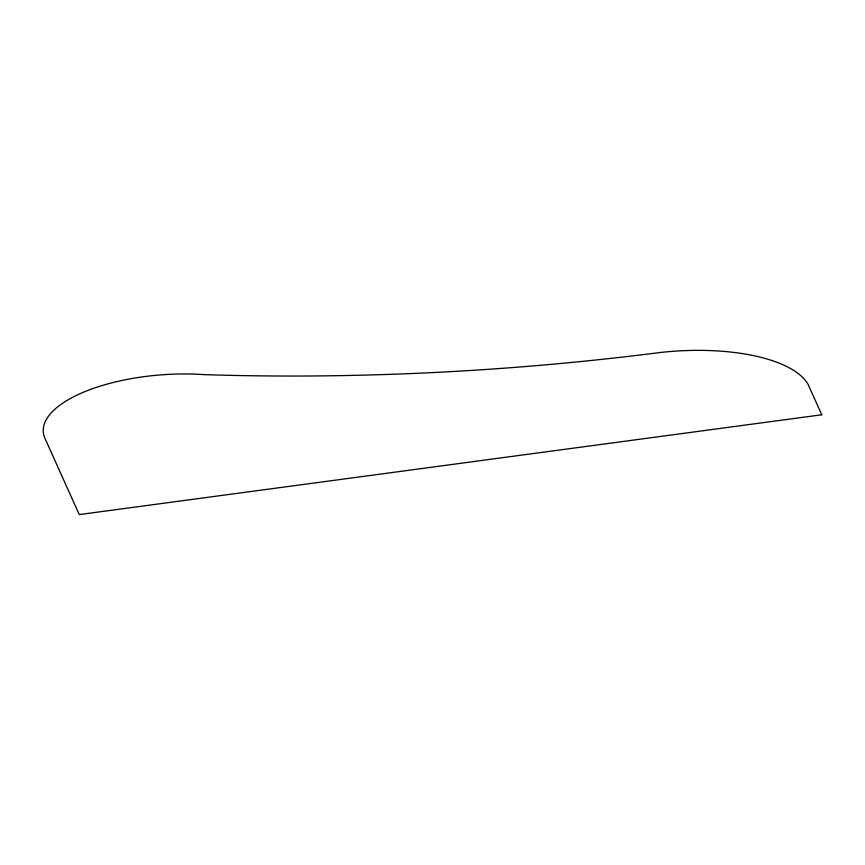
<?xml version="1.0" encoding="UTF-8"?>
<svg xmlns="http://www.w3.org/2000/svg" width="865" height="865" viewBox="0 0 865 865"><rect width="100%" height="100%" fill="white"/><g stroke="black" fill="none" stroke-linecap="round" stroke-linejoin="round"><path stroke-width="1.3" d="M821.75 414.778L79.245 514.589L45.002 438.436A121.403 47.629 -4.5 0 1 203.902 374.621A1153.002 452.363 -4.5 0 0 659.335 352.606A135.751 53.262 -4.5 0 1 808.051 384.32L821.75 414.778"/></g></svg>
